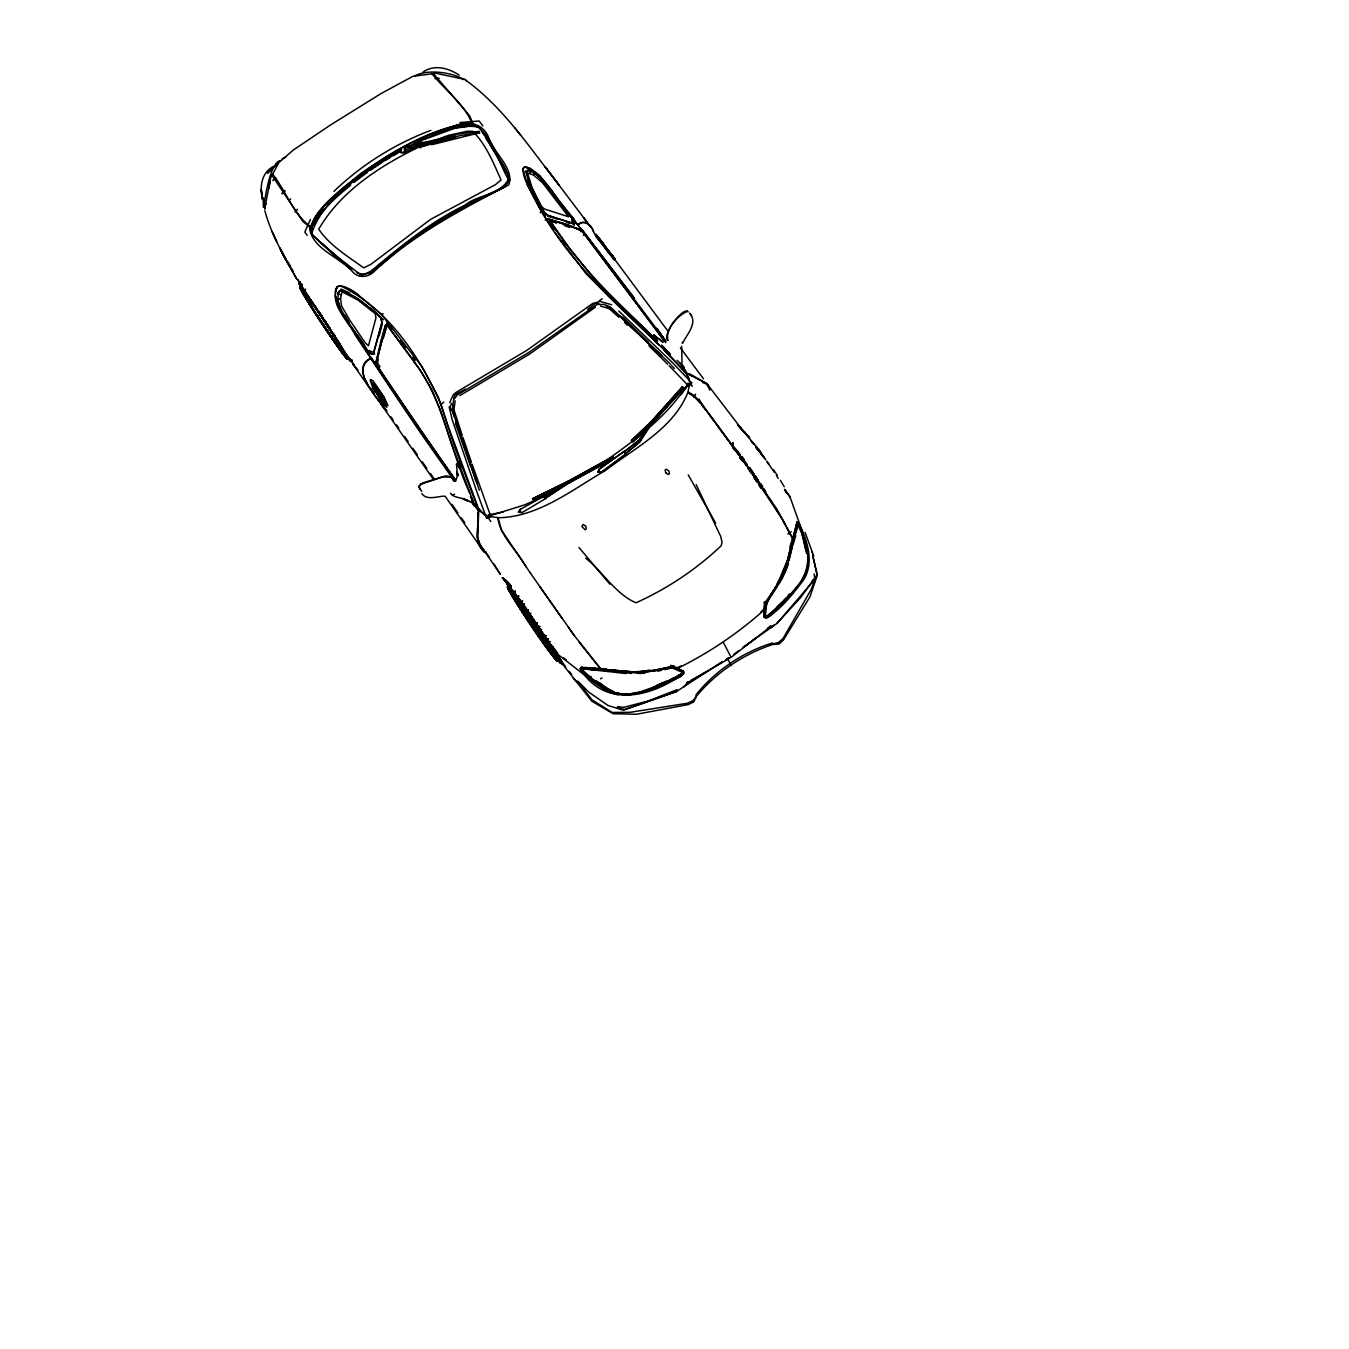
<?xml version="1.0" encoding="UTF-8"?>
<svg xmlns="http://www.w3.org/2000/svg" width="1349" height="1349" viewBox="0 0 1349 1349"><rect width="100%" height="100%" fill="white"/><g stroke="black" fill="none" stroke-linecap="round" stroke-linejoin="round"><path stroke-width="1.5" d="M507.73 581.908L507.764 585.651L507.528 583.763M769.419 616.173L765.591 618.095L764.09 617.134L763.972 610.524M301.181 283.526L301.181 285.499L301.417 283.526M711.547 668.699L676.355 691.615L624.57 709.641L617.522 707.871L617.657 706.539L623.187 707.365M623.997 451.982L638.111 441.039L650.555 422.541L651.618 423.181L639.679 442.135L625.481 453.905L623.997 451.982L638.128 440.803M515.065 591.081L515.082 592.784L515.267 591.081M765.17 604.959C759.335 634.148 781.661 602.463 790.126 595.145M302.092 284.605L302.058 286.544L302.328 284.605M509.079 583.274L509.062 585.179L508.86 583.257M764.124 612.969L764.175 616.189M510.04 584.37L509.989 586.242L509.821 584.353M764.478 616.797C762.556 594.926 786.433 581.942 788.356 560.307C791.694 548.234 794.527 534.255 798.928 523.446C808.017 541.472 815.605 566.226 800.884 583.459C791.222 596.123 780.649 608.955 767.311 617.791L764.09 617.134M812.654 580.205L811.744 583.004M335.378 292.328C335.345 278.956 352.763 290.389 357.923 294.386M340.555 298.433L342.106 291.755L357.907 300.034L375.157 313.575L375.966 317.909L368.446 345.782L365.275 342.916L349.543 319.865L341.516 305.835L340.555 298.433L337.806 299.815C343.169 319.932 359.053 335.479 369.053 353.337M511.069 585.651L511.001 587.506L510.849 585.635M525.368 609.006L525.065 609.883A14.114 5.868 -32.3 0 0 524.727 613.593L525.554 614.571A60.503 6.796 54 0 0 527.223 615.835C523.749 604.925 535.789 626.459 538.453 629.528M651.618 423.181L639.696 441.882L625.481 453.669M763.905 607.32L764.782 602.902L774.393 589.564L782.993 573.51L787.209 561.302L796.939 522.468L798.928 523.446L797.731 524.457M264.64 209.112L270.711 177.596L279.024 162.436L293.155 150.144L330.522 124.985L380.974 93.604L412.895 76.32L436.014 73.284L464.562 79.355C503.362 106.993 529.719 147.85 558.84 184.779L545.047 166.669L586.748 221.809M299.343 283.796L299.748 281.789M299.579 282.43L299.377 284.403L299.158 281.857M305.414 290.912L305.532 289.091M518.488 595.718L518.387 597.27L518.674 595.702M299.731 282.902L299.529 284.875L299.478 282.902M300.169 282.177L299.95 284.167L299.916 282.177M300.034 285.904L300.254 283.998L302.48 287.826M689.626 383.42L688.074 391.834L694.077 395.594L701.21 403.166L744.108 461.24L777.091 509.484L793.684 540.274M677.636 675.933L681.582 673.994L682.645 671.65M404.616 150.161L404.312 152.572L419.994 145.186L455.085 137.294L420.095 144.343L404.616 150.161L404.144 147.699L419.859 143.112L454.832 136.064M732.507 445.507L732.844 442.877M681.616 346.288L682.021 362.932M371.026 380.536L371.177 379.474M335.463 292.362L337.402 286.494L340.639 285.937C388.192 308.904 420.112 356.945 440.735 403.958M732.743 442.759L732.524 445.726L730.079 443.113L732.574 446.384M732.642 445.828L732.929 443.147M599.141 239.313L600.372 241.016M268.923 188.253L269.969 182.132M387.517 321.399L375.444 364.415L386.505 381.076M795.977 532.771L796.669 528.808M484.864 551.859L480.918 546.143M649.543 670.875L649.712 670.048C626.779 675.158 603.661 667.064 580.711 667.603L583.847 672.224L599.664 684.938L614.166 691.902M682.223 343.169L682.307 342.241M375.444 364.415L381.126 339.982L385.224 325.969L386.961 324.62L413.907 361.026M454.798 479.586L423.097 435.272L375.764 364.196L377.484 363.083L378.327 359.289M522.552 601.098L522.08 602.413L522.299 601.03M791.087 552.196L789.03 560.51M458.812 462.522L456.434 464.343L459.739 468.44M337.385 294.453L341.145 289.091L349.576 292.986M379.153 335.918L382.357 323.844M791.526 550.443L792.47 546.901M795.725 535.486L792.942 545.148M385.51 324.89L376.27 364.264L422.422 433.046L455.928 480.362L458.087 473.55M373.353 353.674L381.834 322.765L381.16 317.74L358.025 298.77L345.277 291.62L340.707 290.322L338.801 291.249C332.899 314.519 359.627 331.753 367.535 351.617L372.358 354.062L373.488 353.505L381.986 322.63L380.755 317.942C369.188 306.543 356.018 295.616 340.471 290.339L337.402 293.542L340.791 294.706M795.016 531.506L789.823 547.138M383.2 338.65L386.725 326.627M455.136 400.788L453.989 409.877L462.252 435.423M546.176 498.236L545.013 495.639L520.512 509.248L518.471 512.182L522.012 512.654L546.176 498.236L545.013 495.639M792.588 543.36L793.516 540.713L783.246 520.68L749.471 469.418L701.025 403.486L693.909 396.033L687.838 392.525C673.336 428.746 634.924 447.868 605.516 470.43C572.145 489.738 538.352 517.156 498.085 517.746L501.39 530.022L530.511 573.291M787.226 566.108L792.47 543.259M449.723 402.677L453.18 394.852L456.147 392.34L526.886 350.318L592.548 303.559L600.086 301.468L611.653 304.756M682.864 671.802L678.142 668.682M683.791 388.192L682.341 386.843L650.825 421.984L631.399 440.55L632.9 441.814L652.073 423.704L683.791 388.192L682.341 386.843M523.85 604.942L524.137 603.644L523.766 604.807M689.508 381.834L686.253 371.919L682.796 367.434M474.292 504.492L477.411 509.484L486.449 515.723M522.012 602.328L522.485 601.013M786.029 569.598L787.917 564.489M814.088 573.848L814.729 577.928L800.986 597.135L776.973 623.39L742.827 647.503M785.472 570.627L787.108 565.99M766.721 602.969L765.423 615.65L767.311 616.392C784.68 600.609 809.518 582.11 807.629 556.075M765.271 605.094L777.446 586.225M264.539 208.016L264.893 207.156M451.561 403.3L450.144 406.757L451.291 410.4M453.686 398.14L455.119 394.701L465.523 389.085M692.593 376.236L684.483 372.375L685.343 371.093L683.184 367.518M782.875 572.364L784.309 568.907M782.42 577.203L784.629 572.195M781.796 578.974L784.73 572.296M477.984 508.269L471.594 500.681M310.439 219.55L304.823 232.062L307.184 235.4M598.096 472.285L599.58 469.081L624.671 451.021L599.496 468.659L597.776 472.032L601.738 472.251L626.459 453.871L624.671 451.021M313.946 225.266C321.989 208.657 336.997 196.667 350.824 184.982M781.695 578.873L766.569 601.839M803.313 578.232L805.775 573.274M682.274 673.084L682.729 672.173M780.734 577.541L777.294 583.594M401.142 149.554L400.754 150.279A2.394 1.905 -23.5 0 0 402.407 152.437A2.394 1.905 -23.5 0 0 405.256 150.633M406.15 150.7L404.633 152.589L401.058 152.926L399.776 151.273L401.378 148.323M618.769 310.995L672.156 362.358L691.666 382.779L690.266 384.87L688.597 386.016L669.121 365.646M682.645 343.202C686.793 334.299 698.293 323.069 689.693 313.17L690.132 313.794M265.062 205.52L266.023 203.8M336.963 287.168C329.392 304.773 348.008 320.371 355.124 334.906C387.77 384.043 419.977 433.535 454.815 481.171M527.847 610.659L528.386 609.714M778.306 584.808L780.869 580.542M602.649 463.078C634.215 440.465 667.586 417.077 688.041 383.268M693.571 397.399L695.629 394.127M518.471 512.182L520.579 509.079M322.984 208.252L313.592 222.652L311.956 227.576C293.34 215.334 286.308 191.12 272.549 174.088M763.888 602.902L764.563 601.873M633.996 297.792L582.768 230.477L562.651 222.939L549.38 219.87L568.924 247.474L597.422 282.784L657.334 340.875M613.087 670.183L636.745 672.207L655.176 670.082L673.286 666.052L683.639 671.583L683.656 673.353C652.629 696.59 604.942 709.338 580.154 668.767L580.947 667.688L584.64 667.62L634.688 672.089L652.444 670.655L671.886 666.929L682.948 671.229L683.15 672.628C662.14 685.461 633.237 701.092 608.382 690.519M796.635 587.759L798.895 584.741M680.857 394.802L688.85 384.195M510.074 179.754L504.678 186.6L490.547 193.834M787.563 596.207L789.401 593.88M812.418 582.11L776.906 623.474M530.966 613.171L530.275 614.183M781.358 603.087L771.493 612.497M791.003 594.605L793.263 591.941M797.411 523.968L798.827 524.491M796.972 522.215L787.614 559.768L777.226 584.657M294.925 212.097L297.421 209.28M682.274 386.944L650.741 422.422L631.399 440.55M683.825 388.09L652.174 423.282L632.9 441.814M776.99 623.373L777.817 622.479M289.226 200.445L290.693 198.893M796.989 601.232L797.799 600.356M690.132 384.398L691.666 382.779M327.284 203.766L335.867 194.779M760.87 611.974L762.033 610.777M531.658 618.719L532.113 621.063A4.873 4.823 -7.7 0 0 532.72 621.535L533.513 621.552M776.99 607.134L786.636 597.371M785.843 600.339L776.248 609.782M763.079 609.731L764.461 608.348L764.343 616.24L767.075 616.139M532.012 617.488L532.079 619.174M274.892 165.809L267.456 173.195L277.54 163.954M282.126 192.958L284.656 190.479M282.076 193.952L285.094 191.018M765.372 608.837C738.83 632.85 708.714 653.118 676.574 668.885L673.218 667.114M767.328 628.583L770.498 625.784M333.979 191.339C361.633 164.696 394.953 143.871 430.887 130.33M272.751 180.597L275.769 177.764M812.654 554.388L817.174 575.652L810.024 596.696L783.482 639.932L779.098 643.996L772.606 644.535C743.822 653.877 715.746 672.797 696.522 696.168L693.757 701.935L688.243 704.583L636.441 714.262L613.087 713.705L591.806 701.193L562.668 664.315L551.437 647.25L552.365 646.39L557.845 653.22M590.575 676.473L589.648 677.333L593.493 680.604L604.403 686.826M768.137 615.178L770.262 613.255M380.452 265.23L400.468 248.385M540.207 212.704L541.539 211.506L528.42 186.702L522.805 169.35C525.452 162.841 534.895 172.2 537.678 174.982M533.344 174.898L542.669 182.857L568.536 216.751L544.962 209.196L541.421 206.667L532.265 188.185L527.476 173.043L533.344 174.898L534.862 173.566L539.516 177.259L574.134 221.034L574.303 225.3M443.754 402.103L441.072 404.43L447.683 424.8L478.642 509.045M545.266 220.123L546.598 218.976L550.51 219.6L582.464 230.662L665.428 340.606M472.066 464.14L490.8 516.482L489.265 517.443L486.534 518.083L476.568 490.969L452.168 419.657L449.166 406.842M337.301 193.278L356.777 177.495L400.569 149.435M387.365 259.143L379.474 265.416M751.292 641.618L756.115 637.706M544.338 183.953L545.198 183.312M353.944 182.469L366.945 172.672M701.716 403.756L698.883 398.95M273.307 166.551C261.234 172.756 259.446 187.494 262.6 199.433L261.217 189.484L262.6 199.365M599.074 301.097L602.059 298.753M376.27 267.911L369.879 272.903L360.301 275.634M587.608 309.427L595.128 303.559L598.787 303.677M595.347 307.201L529.398 354.197L459.857 395.594M383.318 406.943L378.732 399.321M406.757 243.579L444.715 217.88M433.231 479.148L380.705 403.688L381.43 403.132L375.882 397.146M540.291 631.703L538.909 630.86A61.767 1.787 57.5 0 0 537.458 628.297L531.337 619.14A61.43 1.905 55 0 0 529.786 617.201L529.381 616.645M401.361 247.811L404.565 245.4M369.39 273.695C405.577 242.264 444.833 213.564 489.063 194.408M626.408 453.449L601.654 471.83L597.776 472.032M502.25 188.101L478.895 199.146L434.176 224.001M733.89 654.299L738.645 650.842M744.968 646.238L749.724 642.765M367.872 353.05L369.322 351.988M350.639 326.458L371.11 357.957C354.399 365.461 366.641 384.364 374.078 394.481M484.831 552.247C482.217 552.179 485.421 549.852 483.498 551.319L445.187 496.297M493.751 563.663L500.31 574.303L480.109 544.591M371.38 358.379C358.328 363.775 362.662 379.288 369.997 388.09M419.05 234.557L425.795 229.903M370.402 170.294L380.772 163.178M573.207 224.592L571.656 220.022L573.342 218.892C557.525 203.918 549.313 177.866 527.779 170.176L526.65 171.138L527.105 175.033L531.388 187.427L544.541 212.552L548.419 215.52L574.573 223.833M583.324 235.282L585.078 234.102L664.99 341.364M787.867 534.002L791.29 531.691M546.429 497.528L569.7 482.149L544.827 498.675L543.782 496.921L568.89 480.969L569.7 482.149M470.953 501.508L474.106 505.673L476.264 504.256M681.919 368.867L684.01 367.484L681.751 364.247M654.889 340.521L657.081 338.835L653.742 334.822L663.084 342.191M580.761 231.758L582.768 230.477M715.071 666.389L722.12 661.803M280.592 160.497C265.551 163.263 262.566 231.674 263.46 197.831M543.816 496.955L568.941 481.02M686.624 682.628L687.973 681.768M710.704 669.205L722.389 661.853M725.711 659.762L729.05 657.654M367.535 351.617L369.289 350.538L372.628 352.14M601.047 464.225L554.709 490.985M415.054 75.746C428.982 68.647 453.112 72.846 463.634 79.389M401.648 149.975C367.973 171.559 324.721 193.733 311.518 233.866L334.805 255.905L351.735 269.834M386.134 159.873L389.76 157.749M393.385 155.641L398.815 152.454M537.458 622.766L536.362 623.187L537.324 622.85M577.895 225.064C583.915 219.583 591.705 224.238 593.425 231.674M681.515 673.927L669.694 680.689L659.83 683.926M372.24 271.351L375.899 269.294M690.604 680.571L707.365 671.195M560.779 203.058L577.591 224.659C585.348 217.695 592.531 226.936 594.673 234.439M612.598 456.822L568.401 481.121L532.551 498.742L533.681 500.378L569.565 482.757L613.795 458.441L612.598 456.822L613.728 458.458L559.97 487.394M612.682 456.822L568.603 481.104L532.551 498.742M449.976 214.761L453.483 212.872M505.437 186.584L492.874 192.755M422.861 72.273C434.041 63.959 448.543 68.057 459.183 75.139M533.681 500.378L552.466 491.103M407.853 147.513L422.271 140.414M485.235 196.499L488.776 194.745M405.206 148.07C428.189 137.767 453.213 122.557 479.317 127.177L504.796 167.461M669.289 679.997L674.298 677.552M413.114 142.623L430.112 134.411L447.969 128.324M428.021 142.724C385.999 162.217 342.511 188.185 318.735 229.178C329.679 245.569 347.975 256.394 363.674 267.861L370.823 264.387L430.449 219.449L495.42 184.661L501.035 179.973C493.447 163.094 486.146 144.394 472.69 131.291L467.091 131.275L448.812 135.254L433.687 140.684M486.331 552.314L484.342 551.657M506.634 580.879L502.84 578.097L520.343 600.507L556.193 653.101L586.495 676.625L591.166 676.861M452.96 494.898L454.512 494.189M549.465 493.785L524.592 504.914L489.114 515.959M357.367 294.217L381.548 314.435L383.2 313.693M551.96 647.132L553.174 646.609M676.422 667.873L678.277 667.081M660.926 685.309L680.284 676.507L683.69 673.522L683.639 671.583L672.409 666.962L654.198 670.959L635.632 672.847L589.294 669.256L581.335 669.256L580.643 670.217L582.768 668.868L585.668 669.087L626.206 673.556M656.356 685.494L667.451 680.79M282.245 158.676L285.836 157.159M679.66 666.49L681.245 665.833M424.075 139.52L454.731 128.307L467.732 126.418M652.781 688.057C656.137 684.297 699.878 675.242 676.49 668.75M416.2 145.304L449.251 137.531M770.751 627.926L773.972 625.262L770.296 626.847L731.36 657.148L688.175 682.476L683.117 687.316M662.224 341.752L661.6 341.044L662.679 342.106M486.534 518.083L490.8 516.482M653.506 688.175L659.071 686.101M420.028 146.13L420.348 147.682L420.028 146.13L441.039 138.728M646.542 690.604L651.651 688.884M623.187 707.5L647.621 701.143L677.147 689.676L676.389 691.548L623.137 710.164L607.944 705.443L588.72 692.054L577.928 681.178L591.789 699.693L612.159 712.474L630.067 712.306L687.686 703.2L693.167 700.485L696.135 696.489L695.983 694.92C714.599 671.161 743.501 651.702 772.421 643.035L773.82 643.76L778.66 642.444L783.111 638.431L811.002 589.817L817.072 573.898L812.587 555.484M420.247 147.243L460.481 135.473L479.586 132.758L431.68 144.731M540.578 629.528L541.59 629.292M528.201 612.851L526.295 611.991L518.691 601.839A14.316 13.035 -39.2 0 1 517.594 598.484M662.359 669.34L673.32 667.249M420.129 146.535L423.89 145.456M664.804 669.559L672.089 667.94L681.936 672.156L682.122 673.336L677.957 676.793L659.796 684.938L639.999 691.919L631.551 693.504M641.062 692.222L644.839 691.177M442.961 138.053L460.11 133.686L479.08 131.393L479.586 132.758M636.02 693.538L639.173 692.745M527.931 612.766L526.936 612.834L529.246 616.206A60.57 1.518 54.1 0 1 528.167 614.891L527.661 613.93A14.401 4.991 -34.8 0 1 528.049 611.62M657.638 671.178L661.111 670.453M473.465 132.893L479.333 131.696M662.443 669.475L636.846 673.286M670.672 665.327L674.399 666.423M459.975 122.54L479.182 121.022L482.841 125.895M488.321 514.863L503.059 512.114M631.281 693.555C616.611 697.669 603.441 687.906 592.498 679.407M449.959 127.649L467.361 124.968L472.706 125.406C465.776 104.514 445.187 90.67 431.865 73.588M541.792 633.929L541.219 634.013A14.097 4.755 -34.8 0 1 537.964 633.389L537.577 632.647A60.014 6.947 57.8 0 1 537.256 630.809L542.011 637.318A58.496 4.84 60 0 1 544.591 642.124L546.901 645.497A14.181 12.748 -39.3 0 0 552.517 649.307M444.226 496.145C437.228 496.314 426.975 500.732 421.832 493.7M539.701 631.939L539.87 631.922A14.401 6.121 -32.3 0 0 541.539 632.698M545.89 635.564L544.625 635.699L545.789 635.699M545.974 635.699L544.709 635.834L545.873 635.834M627.369 694.937L631.197 694.566M642.377 672.915L644.266 672.763M540.258 631.265L539.718 630.995A40.925 1.821 56.1 0 0 510.445 591.199A40.925 1.821 56.1 0 0 547.66 648.076A40.925 1.821 56.1 0 0 540.966 632.63M435.069 78.613L439.251 78.293M639.257 673.522L644.906 673.151M581.234 667.165L582.363 667.097M583.898 668.463L582.093 668.817L582.245 670.402L589.951 677.4M548.132 639.021L546.8 639.089L548.082 639.257M546.868 639.19L548.2 639.122M462.741 79.422L464.562 79.355M483.498 551.319L484.257 550.78L482.706 549.313L484.308 551.286M685.343 371.093L680.301 363.37M631.467 673.421L610.035 670.166M595.651 669.762L599.158 669.812M606.898 669.458L585.348 668.008L581.082 668.784L592.346 679.137L604.571 687.434M592.464 669.694L610.119 670.301M524.559 167.124L529.685 168.237L539.667 175.353L634.57 298.551M549.751 641.871L548.369 641.551L549.768 641.601M548.453 641.669L549.852 641.719M450.499 493.228C453.635 498.742 465.27 497.039 470.447 502.165M533.563 620.287L532.518 619.781M335.901 342.022L337.166 342.174M600.524 306.088L609.242 308.685L618.854 317.268M588.046 669.138L593.105 669.762M796.703 522.147L801.812 533.631L806.5 553.141M587.186 668.885L582.144 668.463L581.099 669.424C589.159 678.766 599.799 686.27 610.996 691.43M370.941 353.59L374.735 354.113M616.982 692.678L618.753 692.964M484.257 550.78L482.891 550.561C472.824 539.937 479.873 525.773 477.563 513.075M518.809 511.878L522.08 512.468M614.318 694.01L618.247 694.735M555.097 650.117L553.495 649.729L555.012 650.285M488.54 516.229L497.781 517.628C500.53 537.037 517.476 550.662 526.38 567.322M550.375 644.687L551.707 644.974M585.651 667.519L587.135 667.839M586.562 668.817L588.67 669.205M551.758 651.061L550.375 650.741L551.674 651.23M530.494 170.817L527.661 170.345L526.548 171.34L526.919 175.269L531.219 187.68L544.187 212.838L548.217 215.604L574.37 223.883L573.342 218.892M685.241 372.425L707.112 383.959L741.073 428.324L737.448 424.783L749.622 437.97L739.893 427.245L744.901 432.371M550.594 221.337L556.614 223.091M351.853 359.863L349.931 359.272L351.752 360.082M352.291 360.824L350.369 360.217L352.19 361.043M350.824 360.284L348.969 359.711L350.723 360.503M547.745 218.757L572.549 226.801M351.465 360.942L349.576 360.335L351.364 361.161M352.359 361.178L350.049 360.824L351.853 361.65M547.525 216.076L557.356 219.196M342.41 351.212L343.978 351.752M762.708 486.871L760.718 483.65M559.902 658.295L558.166 657.671L559.835 658.481M477.124 126.671L473.769 125.491L469.57 115.71L433.333 73.487M566.496 222.315L570.087 223.563M564.236 225.536L569.666 227.458M453.82 480.682L451.426 476.72L445.895 475.86L422.81 482.875L418.561 486.416L421.714 491.407M613.171 692.459L615.11 693.201M561.369 661.061L559.599 660.352L561.302 661.263M346.373 356.49L348.008 357.131M561.724 661.87L559.953 661.145L561.673 662.089M559.7 661.314L557.997 660.605L559.633 661.516M518.286 602.818L519.365 604.2A61.75 4.081 51.8 0 0 522.771 608.264L525.773 611.586M556.159 654.181L557.727 654.805M562.162 662.865L560.391 662.123L562.111 663.067M560.51 662.258L558.79 661.533L562.162 663.438M487.04 515.622L484.055 514.374L478.861 508.556L477.58 537.728L479.333 543.293M560.459 662.477L562.213 663.236M561.184 662.932L559.447 662.19L561.117 663.152M560.51 662.899L562.213 663.877M562.044 663.573L559.97 662.713L561.656 663.657M350.318 360.942L352.14 361.751M612.497 693.167C599.917 687.872 588.704 679.424 580.154 668.767M610.085 690.132L612.261 691.16M574.404 227.644L582.043 231.32L665.782 342.697M372.257 354.264L367.248 351.853L363.539 345.816M702.593 382.543L706.353 383.942L708.309 386.775M680.284 669.677L682.763 671.262M609.276 689.558L596.022 680.705M689.204 373.639L706.842 383.538L709.894 390.148M356.912 272.565L359.947 274.269M560.273 662.831L561.977 663.792M504.509 579.025L502.199 577.709L524.845 606.51L565.787 667.148M381.059 402.626L378.361 400.602M659.206 338.987L661.937 341.179M532.113 170.362L526.211 167.343L523.766 167.225L522.805 169.35L523.918 176.179L527.56 185.639M677.569 668.16L682.982 671.414M591.722 668.548L592.987 669.34M605.785 305.599L615.903 312.614L661.162 355.731M525.756 611.535L523.395 608.315A59.238 1.13 51.9 0 0 520.259 604.251L519.466 602.767M581.048 671.195L585.382 674.416M563.646 657.874L566.428 659.998M557.002 654.231L551.437 647.25M535.469 172.857L547.374 186.128M348.295 266.259L321.113 242.668M583.679 672.072L586.63 674.517M730.72 656.609L723.418 642.444M336.39 256.479L328.684 249.582M339.476 259.126L346.44 265.163M613.491 257.777L614.25 258.418L597.877 236.75L608.062 252.111L613.491 257.777L668.16 331.416M347.688 266.242L350.167 268.367M573.241 678.277L577.574 682.156M607.91 295.819L659.476 345.378M607.59 295.364L585.837 273.409L555.417 233.006M321.787 243.258L324.637 245.889M622.53 316.998L648.599 342.41M643.473 328.869L655.31 339.813M665.799 472.909L668.311 474.511L669.475 473.769L668.8 470.885L666.254 469.25L665.108 470.025L665.748 472.858M371.042 308.095L383.436 319.814M539.684 631.939L539.077 630.691L547.745 645.007A14.316 13.456 -24.8 0 0 552.635 648.549M624.553 322.563L627.403 325.227M619.393 315.481L662.157 355.967M585.618 526.076L583.105 524.457L581.841 526.43L585.129 529.786L586.275 528.977L585.668 526.127M571.656 220.022L572.566 220.899M671.448 365.528L674.466 368.462M585.719 558.199C603.037 572.027 615.599 594.201 636.037 602.784C667.249 588.72 696.472 569.278 721.26 545.637L722.035 542.096L720.602 536.211L696.202 484.645M670.757 364.382L610.321 306.982L604.183 304.52L597.202 304.385L528.572 352.595L457.429 394.852L453.601 399.793L452.269 409.995L479.333 490.26M648.936 345.782L667.671 364.23M739.859 427.228L760.735 451.763M663.792 349.779L685.461 372.83M677.164 360.301L684.01 367.484M657.587 340.892C618.28 303.525 578.569 266.124 549.38 219.87M661.786 345.31L670.2 354.163M661.533 345.31L669.93 354.146M526.414 616.24L526.987 616.813A58.85 6.863 54.5 0 1 529.145 618.803L535.165 627.808A59.154 7.015 57.4 0 1 535.941 630.185L536.413 631.163A14.08 4.772 -34.8 0 0 537.695 631.804M685.983 372.729C637.335 319.258 577.49 275.668 541.539 211.506M614.149 259.868L595.651 236.075M529.55 616.476L529.213 616.088A14.417 4.974 -34.8 0 1 529.381 614.554M613.373 257.018L595.769 234.068L613.019 257.305L607.286 250.071M384.431 408.342L386.522 410.619M386.893 411.158L380.705 403.688M733.772 446.89L736.301 449.689M358.058 370.048L353.033 364.432L380.334 403.182M473.516 504.256L477.091 508.253M701.075 403.806L694.027 396.505L687.838 392.525M601.502 669.897L574.32 635.581L530.41 573.106M381.548 314.435L422.035 366.793L438.476 397.567L454.191 445.541L478.305 509.517L477.394 537.155L480.311 545.165M744.496 431.916L749.471 437.599M601.519 669.981L579.328 642.36M387.214 324.198L391.817 329.51M579.008 547.542L609.866 584.168M595.415 235.4L598.973 239.717M471.459 500.901L475.05 505.082M750.685 440.701L754.074 444.681M569.008 671.262L571.605 674.331M353.994 364.719L341.887 348.244L306.881 294.284M736.47 449.875L739.657 453.854M612.176 255.568L615.077 259.109L612.665 255.787M569.16 213.311L573.645 218.723L575.214 223.31M352.089 362.544L354.231 365.157M300.085 283.594L297.893 279.597M520.697 135.254L514.728 127.784M610.675 253.696L613.053 256.765M549.802 189.164L557.12 198.404M756.351 447.548L763.804 457.26M560.425 203.429L571.892 217.863M579.547 227.492L582.093 230.696M386.657 324.671L419.977 369.93L432.102 390.215L439.993 409.051L450.87 442.05L473.533 502.57M609.208 251.808L611.299 254.556M604.403 244.911L599.512 238.958L609.563 252.347M741.849 456.417L744.058 459.419M400.653 340.741L405.779 347.334M702.188 405.256L705.544 409.607M577.591 224.659L585.584 235.164M372.712 380.3L383.622 396.404L387.972 405.577M587.827 223.276L583.763 217.914L590.525 226.834M583.375 232.298L664.77 341.398M687.568 311.214C678.834 314.705 664.72 328.92 667.991 340.504M444.968 467.209L455.709 481.391M351.027 361.245L344.99 352.898M656.727 330.201L661.684 336.795M628.769 292.902L631.18 296.139M637.251 304.233L639.679 307.454M680.452 347.975L703.47 378.816M784.747 489.4L790.312 497.781M454.444 479.485L387.146 381.952M785.472 490.48L789.755 496.263L801.66 529.533M612.952 258.114L614.031 259.598M708.916 413.958L713.452 420.146M727.954 440.044L716.859 424.8M454.68 479.502L370.908 357.283M733.755 448.003L735.728 450.768M739.741 456.367L742.877 460.734M743.923 462.184L746.182 465.321M562.179 618.533L539.819 586.731M412.845 357.198L415.188 360.487M624.739 451.46L626.459 453.871M568.418 627.369L574.286 635.598M371.093 388.495L374.331 393.082M364.011 378.479L367.552 383.487M555.788 230.78L550.004 222.214M562.921 240.898L565.282 244.27M656.963 328.38L665.883 341.145M690.148 383.183L692.324 386.286M377.484 363.083L379.996 366.692L378.175 367.839L378.479 369.053L423.013 435.373M430.382 473.448L433.956 478.591M451.881 504.29L457.867 512.839M404.633 436.503L408.14 441.545M412.811 448.256L417.499 454.967M422.17 461.678L426.84 468.39M477.445 540.983L479.738 544.271M396.572 424.935L398.866 428.223M461.358 517.864L464.798 522.822M390.974 416.875L393.132 419.977M656.727 328.515L665.597 341.314M485.505 551.859L489.181 557.137M382.458 404.633L385.578 409.118M768.137 463.247L774.326 472.335M750.617 471.577L754.867 477.731M756.047 479.435L766.873 495.117M375.174 389.524L378.108 393.79M342.461 349.34L297.859 279.985M767.969 496.736L772.404 503.228M413.637 361.144C443.754 399.624 449.622 449.723 469.739 493.127M487.562 516.785L490.8 521.54M382.121 396.201L370.132 379.996L372.897 388.276L386.876 407.229L383.521 398.191M376.219 397.618L371.936 391.193M553.191 229.667L538.926 207.071L527.493 185.15M372.391 359.896L378.479 369.053L371.11 357.957M773.449 469.587L777.159 475.219M544.625 214.002L545.569 215.452M486.18 138.188L506.735 173.094M797.208 522.215L798.254 524.205M486.281 138.509L488.304 141.628M490.311 144.748L493.633 149.891M776.4 475.522L778.289 478.473M773.533 504.981L775.759 508.489M363.151 345.108L368.699 353.809M811.592 551.404L812.25 552.449M526.397 616.223L526.127 615.802A14.097 5.885 -32.3 0 1 525.857 614.739M680.554 363.336L683.403 367.923M348.497 323.102L338.447 306.577M481.913 131.359L484.021 134.782M382.576 396.926L373.875 385.055L386.286 404.413L384.667 400.316M683.134 368.884L684.988 371.936M686.236 374.061L689.221 378.934M498.388 157.681L495.488 152.842M780.38 480.328L784.258 486.804M344.821 315.244L349.071 322.293M500.26 160.818L502.89 165.185M715.644 523.058L688.226 474.915M271.891 175.319L302.918 221.489L311.636 228.537L312.26 233.9M539.128 630.809L541.033 634.283L523.395 609.495A58.53 4.502 52 0 0 519.837 605.145L517.679 601.806A14.215 13.271 -24.7 0 1 516.212 597.32M383.672 398.815L375.764 386.421L373.538 385.207C374.061 393.318 392.997 417.954 382.189 396.791M776.872 510.242L778.997 513.868M291.485 268.333L293.424 271.689M763.905 488.76L765.726 491.879M296.696 278.872C284.42 257.069 271.419 235.114 264.859 210.764M284.319 256.732L296.864 279.192M536.447 199.669L543.917 212.771M503.902 167.006L505.909 170.649M287.86 261.757L290.591 266.697M282.396 253.19L290.136 267.406M783.229 521.136L785.118 524.626M787.007 528.117L790.059 533.732M708.208 385.224L709.675 388.563M284.808 257.625L285.482 258.907L279.918 247.997L285.55 259.075L280.609 249.363M727.415 658.346L731.343 665.715M784.46 489.417L786.298 492.941M797.697 522.501L801.34 529.533L806.517 546.092M280.879 249.869L285.482 258.991M530.629 188.034L535.553 198.101M667.637 340.42C662.039 333.237 684.263 305.717 688.108 311.939M691.43 316.054L690.84 314.739M273.324 234.237L276.68 241.505L272.026 231.404M265.163 208.589L263.848 203.581M505.555 169.215L508.573 176.247M798.726 524.323L799.299 525.621M805.066 532.417L813.734 555.973M470.464 496.23L474.106 505.673M419.944 489.147L419.101 486.669L421.04 484.19L442.843 476.888L451.443 477.124L453.804 481.02M471.223 496.988L473.448 502.806M527.83 180.328L529.921 186.111M802.183 534.238L806.55 548.773M452.37 411.192L454.259 416.605M455.507 420.214L475.843 480.75M470.649 466.332L455.54 423.603M462.876 437.295L471.391 462.184M455.608 419.59L477.209 483.718M337.79 305.414L335.294 295.397M507.376 175.083L508.657 179.08M459.014 461.392L460.869 467.277M802.233 531.186L802.486 532.062M525.722 172.841L525.317 171.171L529.685 170.429L530.174 173.397M456.873 471.627L457.362 475.354L456.518 464.022M337.486 304.925L335.699 296.156M479.08 131.393L479.3 132.438M454.697 136.907L454.95 138.138M466.366 80.35L466.585 81.362M452.556 405.425L454.529 415.576M803.869 538.892L805.252 547.34M764.428 616.308L764.175 609.579M807.36 551.505L807.916 555.114M506.684 581.554L506.937 583.493L507.291 581.503M506.853 582.144L507.106 584.066L507.072 582.161M506.988 582.633L507.241 584.539L507.207 582.65M507.511 581.874L507.764 583.83M702.728 406.74L702.694 405.155M263.595 198.522L263.645 202.198M300.018 283.998L300.051 285.954M528.926 621.653A43.91 1.956 56.1 0 1 508.725 587.608A43.91 1.956 56.1 0 1 539.246 630.084A43.91 1.956 56.1 0 1 556.007 659.341M554.034 657.064A43.91 1.956 56.1 0 1 543.849 643.389M542.787 641.888A43.91 1.956 56.1 0 1 530.09 623.39M553.377 651.736A43.91 1.956 56.1 0 1 556.294 659.138M553.512 655.833A43.91 1.956 56.1 0 1 549.363 650.387M548.149 648.734A43.91 1.956 56.1 0 1 544.153 643.186M543.091 641.686A43.91 1.956 56.1 0 1 530.393 623.204M513.008 591.992A43.91 1.956 56.1 0 0 529.213 621.451A43.117 1.922 56.1 0 1 511.709 590.508M514.003 593.273A43.91 1.956 56.1 0 1 534.794 622.715A43.117 1.922 56.1 0 0 512.502 591.469M548.116 643.153A43.91 1.956 56.1 0 0 535.772 624.182A43.117 1.922 56.1 0 1 537.627 627.032M553.95 656.272A43.117 1.922 56.1 0 1 549.06 649.898M547.879 648.279A43.117 1.922 56.1 0 1 543.951 642.832M542.905 641.365A43.117 1.922 56.1 0 1 539.634 636.694M538.504 635.075A43.117 1.922 56.1 0 1 530.427 623.204M520.984 609.326A44.888 2.007 56.1 0 1 509.737 588.147A44.888 2.007 56.1 0 1 540.359 631.383A43.117 1.922 56.1 0 1 552.061 649.645M554.608 653.978A43.117 1.922 56.1 0 1 556.935 659.408M515.874 601.553A45.023 2.007 56.1 0 1 513.935 593.661A45.023 2.007 56.1 0 1 549.347 645.682A45.023 2.007 56.1 0 1 551.741 654.282M550.645 652.832A45.023 2.007 56.1 0 1 516.785 603.02M551.353 651.955A42.257 1.905 56.1 0 1 549.212 649.088M547.121 646.255A42.257 1.905 56.1 0 1 544.187 642.175M538.841 634.553A42.257 1.905 56.1 0 1 535.469 629.646M525.402 614.554A42.257 1.905 56.1 0 1 523.294 611.316M517.341 601.941A42.257 1.905 56.1 0 1 515.251 598.534M509.989 588.94A42.257 1.905 56.1 0 1 510.833 588.872M512.603 590.845A42.257 1.905 56.1 0 1 515.183 594.116M518.488 598.534A42.257 1.905 56.1 0 1 520.394 601.131M522.417 603.947A42.257 1.905 56.1 0 1 526.768 610.136M531.405 616.864A42.257 1.905 56.1 0 1 534.946 622.091M557.07 657.941A42.257 1.905 56.1 0 1 556.918 658.396M537.914 633.339A44.095 1.973 56.1 0 1 535.553 629.916M529.651 621.147A44.095 1.973 56.1 0 1 526.177 615.903M509.939 589.564A44.095 1.973 56.1 0 1 508.978 587.456M509.855 587.371A44.095 1.973 56.1 0 1 511.676 589.429M518.809 598.754A44.095 1.973 56.1 0 1 526.481 609.563M528.386 612.311A44.095 1.973 56.1 0 1 535.266 622.412M541.067 631.147A44.095 1.973 56.1 0 1 543.36 634.671M555.569 654.366A44.095 1.973 56.1 0 1 558.081 659.442M550.628 647.925A14.165 12.748 -39.3 0 1 546.126 644.518L545.401 643.102A61.363 4.469 60.2 0 1 543.074 638.617L541.404 634.991L543.799 638.819A58.867 1.501 60.4 0 1 546.497 643.439L548.183 645.884A14.299 13.439 -24.8 0 0 551.96 648.903M518.151 602.716A14.198 13.254 -24.8 0 1 516.6 597.067M519.466 602.767A14.333 13.035 -39.2 0 1 518.201 598.248M542.972 634.941A14.401 6.138 -32.3 0 1 541.219 634.182L540.376 633.136A60.064 1.315 58.4 0 1 539.398 631.298M556.311 659.661A44.888 2.007 56.1 0 1 547.795 648.684M546.733 647.216A44.888 2.007 56.1 0 1 540.966 639.089M539.735 637.318A44.888 2.007 56.1 0 1 521.844 610.659M540.359 631.383A44.888 2.007 56.1 0 1 557.424 660.774M342.646 349.138A39.593 1.619 56.5 0 1 335.159 341.988A39.593 1.619 56.5 0 1 304.807 295.279A39.593 1.619 56.5 0 1 314.519 305.869M315.514 307.285A39.593 1.619 56.5 0 1 322.934 318.195M324.03 319.831A39.593 1.619 56.5 0 1 331.534 331.281M335.463 337.435A39.593 1.619 56.5 0 1 341.837 347.755M336.154 338.599A42.493 1.737 56.5 0 1 339.172 348.177A42.493 1.737 56.5 0 1 302.125 291.35A42.493 1.737 56.5 0 1 322.698 317.942A43.556 1.771 56.5 0 0 302.446 292.126M329.679 328.515A42.493 1.737 56.5 0 0 323.625 319.342A43.556 1.771 56.5 0 1 332.124 332.208M331.938 331.989A42.493 1.737 56.5 0 1 335.142 336.997M347.486 358.143A42.493 1.737 56.5 0 1 321.096 321.146M316.695 314.401A42.493 1.737 56.5 0 0 319.983 319.46A41.718 1.703 56.5 0 1 316.83 314.553M312.563 307.943A42.493 1.737 56.5 0 1 308.854 302.024M307.741 300.22A42.493 1.737 56.5 0 1 303.997 293.964M301.62 289.63A42.493 1.737 56.5 0 1 303.845 290.591M304.655 291.637A42.493 1.737 56.5 0 1 317.217 309.225M318.347 310.877A42.493 1.737 56.5 0 1 322.984 317.74M323.929 319.14A42.493 1.737 56.5 0 1 325.817 321.989M327.672 324.805A42.493 1.737 56.5 0 1 329.982 328.33M333.321 333.49A42.493 1.737 56.5 0 1 335.446 336.795M337.435 339.965A42.493 1.737 56.5 0 1 340.184 344.383M343.287 349.492A42.493 1.737 56.5 0 1 347.148 356.406M346.727 355.782A41.718 1.703 56.5 0 1 341.297 350.453M340.268 349.037A41.718 1.703 56.5 0 1 321.163 321.18M311.821 306.712A41.718 1.703 56.5 0 1 303.643 293.239M302.024 290.237A41.718 1.703 56.5 0 1 304.216 291.182M305.026 292.21A41.718 1.703 56.5 0 1 306.881 294.672M310.219 299.276A41.718 1.703 56.5 0 1 312.125 301.957M314.132 304.823A41.718 1.703 56.5 0 1 317.352 309.477M318.465 311.096A41.718 1.703 56.5 0 1 323.018 317.841M324.165 319.561A41.718 1.703 56.5 0 1 329.881 328.229M333.152 333.287A41.718 1.703 56.5 0 1 335.227 336.542M339.897 343.978A41.718 1.703 56.5 0 1 342.005 347.435M341.432 346.963A43.556 1.771 56.5 0 1 338.498 347.317A43.556 1.771 56.5 0 1 303.205 293.424M333.254 333.945A43.556 1.771 56.5 0 1 340.285 345.108M338.65 342.798A43.421 1.771 56.5 0 1 333.203 340.083A43.421 1.771 56.5 0 1 299.933 286.865A43.421 1.771 56.5 0 1 337.621 341.162M755.777 447.446A43.303 7.285 56.4 0 1 758.155 450.414M760.532 453.146A44.399 7.47 56.4 0 1 763.568 457.244M755.946 446.873A44.028 7.42 56.4 0 1 765.878 459.975M768.863 464.309A44.028 7.42 56.4 0 0 766.873 461.392A43.674 7.352 56.4 0 1 768.812 464.36M756.013 447.059A43.674 7.352 56.4 0 1 764.866 458.66M733.316 447.177A50.368 8.077 56.4 0 1 740.297 455.338M741.41 456.738A50.368 8.077 56.4 0 1 743.67 459.638A49.862 7.993 56.4 0 0 741.461 456.94M758.391 480.784A50.368 8.077 56.4 0 0 755.086 475.691A49.862 7.993 56.4 0 1 762.37 487.394M760.499 484.156A50.368 8.077 56.4 0 1 762.539 487.512M763.517 489.164A50.368 8.077 56.4 0 1 765.423 492.436M733.451 447.497A49.862 7.993 56.4 0 1 740.365 455.574M744.817 461.307A49.862 7.993 56.4 0 1 747.093 464.36M732.574 447.666A50.368 8.043 56.4 0 1 735.256 450.684M737.38 453.18A50.368 8.043 56.4 0 1 739.556 455.844M740.668 457.227A50.368 8.043 56.4 0 1 742.911 460.144M744.058 461.628A50.368 8.043 56.4 0 1 746.351 464.731M748.644 467.918A50.368 8.043 56.4 0 1 753.214 474.528M754.344 476.197A50.368 8.043 56.4 0 1 761.797 488.018M739.91 457.733A50.368 8.027 56.4 0 1 742.169 460.633M747.902 468.423A50.368 8.027 56.4 0 1 751.326 473.347M756.89 481.778A50.368 8.027 56.4 0 0 753.585 476.703A49.862 7.942 56.4 0 1 756.755 481.745M739.96 457.952A49.862 7.942 56.4 0 1 742.186 460.818M758.846 485.084A49.862 7.942 56.4 0 1 760.87 488.405M601.418 684.061A6.34 3.743 -4.2 0 1 600.136 683.252M600.558 678.834A6.34 3.743 -4.2 0 1 602.008 677.991M309.73 229.212C313.373 249.481 339.83 257.271 352.561 271.722C358.092 278.332 367.839 277.54 373.707 271.925C413.114 234.642 461.375 209.567 508.775 184.847C514.745 168.119 493.127 152.724 488.557 137.261C484.628 127.228 474.426 121.612 463.887 123.872C425.593 131.173 391.429 152.268 359.846 174.257C341.432 190.158 317.622 204.896 309.73 229.212M765.068 609.933L764.832 615.802L765.827 616.678C779.081 609.444 788.727 595.853 798.743 584.589C813.734 568.502 807.511 546.092 800.244 527.931C797.461 508.539 790.194 560.037 788.153 560.307C785.135 578.957 768.407 592.093 765.068 609.933M650.825 421.984L652.073 423.704L650.825 421.984M508.404 179.299C500.597 194.711 477.209 194.88 464.528 205.402C433.383 220.545 405.982 241.926 379.507 263.999C373.791 268.569 366.709 276.714 358.48 273.105C342.595 260.779 325.952 248.958 312.074 234.389C307.572 214.676 332.073 201.035 343.051 188.202C375.865 161.02 413.148 138.188 454.208 126.03C488.102 112.136 495.859 159.148 508.404 179.299M386.792 404.885L386.236 406.386L376.169 392.104L371.751 383.049L375.764 385.46L384.01 397.365L386.792 404.885M458.019 475.691L457.564 474.848L458.019 475.691M539.887 626.391L538.841 626.88L539.752 626.492M568.603 481.104L569.565 482.757L568.603 481.104M421.411 484.089L420.534 483.903L421.411 484.089M557.795 654.619L556.125 654.096L557.677 654.72M560.526 659.476L558.806 658.868L560.56 659.543M467.665 500.884L463.28 499.012L467.665 500.884M518.589 605.853A41.279 1.838 56.1 0 0 555.468 658.194A41.279 1.838 56.1 0 0 523.682 607.758A41.65 1.855 56.1 0 0 518.454 605.684A41.65 1.855 56.1 0 0 555.67 658.497A41.65 1.855 56.1 0 0 523.597 607.606A41.279 1.838 56.1 0 0 518.589 605.853M517.257 604.419A44.652 1.973 56.1 0 0 557.188 661.077A44.652 1.973 56.1 0 0 522.839 606.578A44.652 1.973 56.1 0 0 517.257 604.419M517.392 604.588A44.281 1.956 56.1 0 0 556.985 660.774A44.281 1.956 56.1 0 0 522.906 606.713A44.281 1.956 56.1 0 0 517.392 604.588M309.933 304.503A39.947 1.619 56.5 0 0 345.681 356.321A39.947 1.619 56.5 0 0 315.902 308.449A39.947 1.619 56.5 0 0 309.933 304.503M309.798 304.334A40.301 1.636 56.5 0 0 345.867 356.608A40.301 1.636 56.5 0 0 315.835 308.331A40.301 1.636 56.5 0 0 309.798 304.334M308.617 303.019A43.202 1.754 56.5 0 0 347.3 359.104A43.202 1.754 56.5 0 0 315.126 307.387A43.202 1.754 56.5 0 0 308.617 303.019M308.752 303.188A42.848 1.737 56.5 0 0 347.098 358.8A42.848 1.737 56.5 0 0 315.194 307.505A42.848 1.737 56.5 0 0 308.752 303.188M753.973 474.022A50.368 8.077 56.4 0 0 749.403 467.412A49.862 7.993 56.4 0 1 753.889 474.055"/></g></svg>
